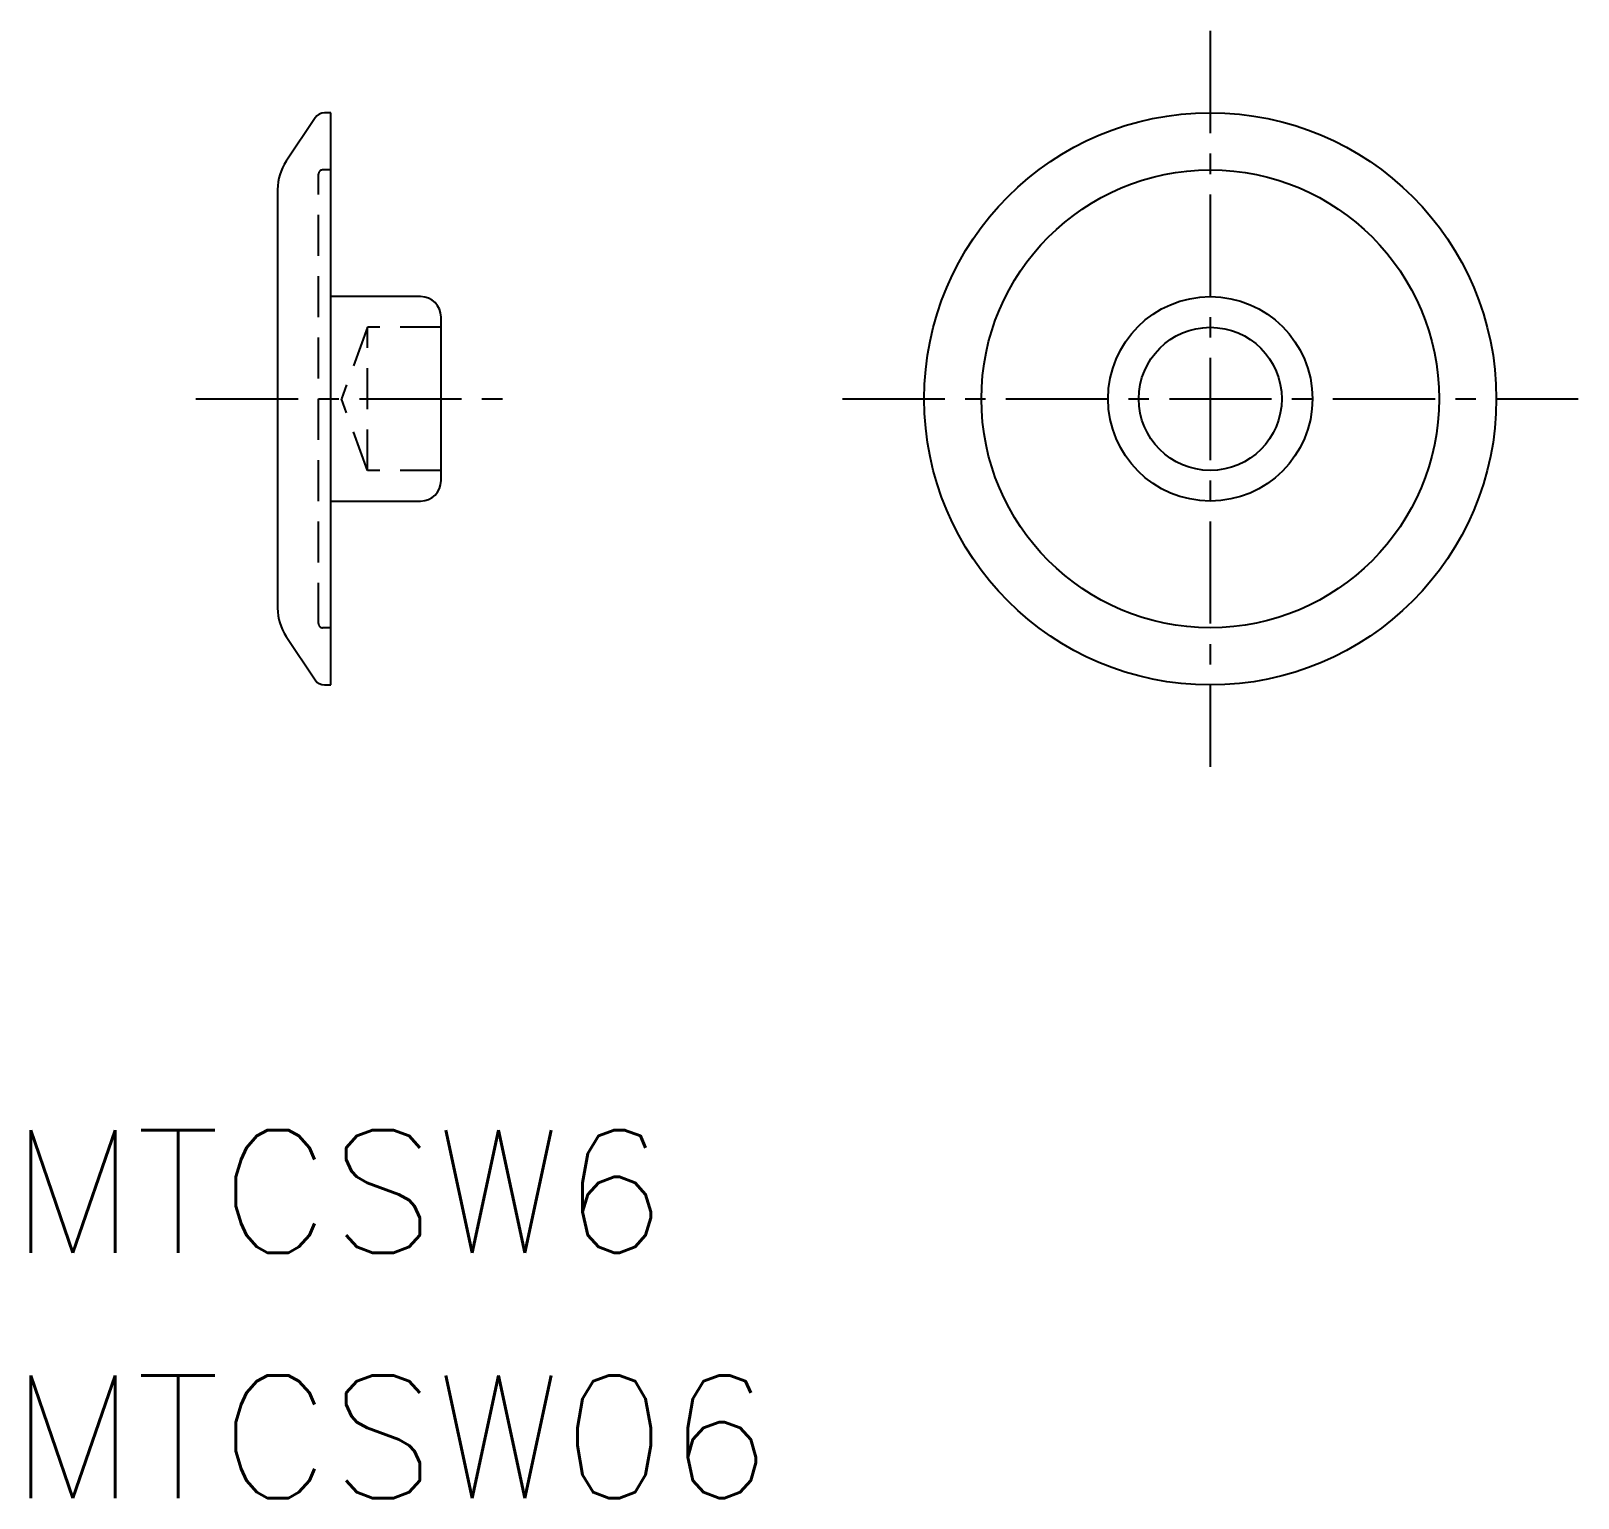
# Model space of a CAD drawing. Extents: x 18.4 to 56.2, y 14.3 to 50.2.
import ezdxf

# ---------------------------------------------------------------- set-up
doc = ezdxf.new("R2010")
doc.units = 0
doc.header["$LTSCALE"] = 2
doc.linetypes.add('CENTER', pattern=[2, 1.25, -0.25, 0.25, -0.25])
doc.linetypes.add('DASHED', pattern=[0.75, 0.5, -0.25])
doc.layers.get('0').update_dxf_attribs({"linetype": 'CONTINUOUS'})
doc.layers.add('CENTER', color=1, linetype='CENTER')
doc.styles.get("Standard").update_dxf_attribs({"font": 'romans.shx', "bigfont": 'bigfont.shx'})

msp = doc.modelspace()

# ---------------------------------------------------------------- linework, layer by layer
at = {"color": 7, "linetype": 'CONTINUOUS'}
for p, q in [((25.339, 48.1), (24.632, 47.039)), ((25.722, 48.224), (25.572, 48.224)), ((25.722, 34.224), (25.722, 48.224)), ((24.422, 46.346), (24.422, 36.103)), ((27.922, 43.724), (25.722, 43.724)), ((28.422, 39.224), (28.422, 43.224)), ((25.722, 38.724), (27.922, 38.724)), ((24.632, 35.409), (25.339, 34.349)), ((25.572, 34.224), (25.722, 34.224))]:
    msp.add_line(p, q, dxfattribs=at)
at = {"color": 3, "linetype": 'DASHED'}
for p, q in [((25.422, 35.724), (25.422, 46.724)), ((25.722, 46.824), (25.522, 46.824)), ((26.622, 42.974), (25.985, 41.224)), ((28.422, 42.974), (26.622, 42.974)), ((26.622, 39.474), (26.622, 42.974)), ((26.622, 39.474), (25.985, 41.224)), ((28.422, 39.474), (26.622, 39.474)), ((25.722, 35.624), (25.522, 35.624))]:
    msp.add_line(p, q, dxfattribs=at)
at = {"color": 7, "linetype": 'CONTINUOUS'}
for radius in [7, 5.6, 2.5, 1.75]:
    msp.add_circle((47.246, 41.224), radius, dxfattribs=at)
for centre, radius, start, end in [((25.572, 47.944), 0.28, 90, 146.3099), ((25.672, 46.346), 1.25, 146.3099, 180), ((27.922, 43.224), 0.5, 0, 90), ((27.922, 39.224), 0.5, 270, 0), ((25.672, 36.103), 1.25, 180, 213.6901), ((25.572, 34.504), 0.28, 213.6901, 270)]:
    msp.add_arc(centre, radius, start, end, dxfattribs=at)
at = {"color": 3, "linetype": 'DASHED'}
for centre, start, end in [((25.522, 46.724), 90, 180), ((25.522, 35.724), 180, 270)]:
    msp.add_arc(centre, 0.1, start, end, dxfattribs=at)
at = {"layer": 'CENTER', "color": 1, "linetype": 'CENTER'}
for p, q in [((47.246, 50.224), (47.246, 32.224)), ((22.422, 41.224), (30.422, 41.224)), ((38.246, 41.224), (56.246, 41.224))]:
    msp.add_line(p, q, dxfattribs=at)

# ---------------------------------------------------------------- texts
at = {"color": 7, "linetype": 'CONTINUOUS'}
for s, p in [('MTCSW6', (17.871, 20.333)), ('MTCSW06', (17.871, 14.333))]:
    msp.add_text(s, height=3, dxfattribs=at).set_placement(p)

doc.saveas('drawing.dxf')
